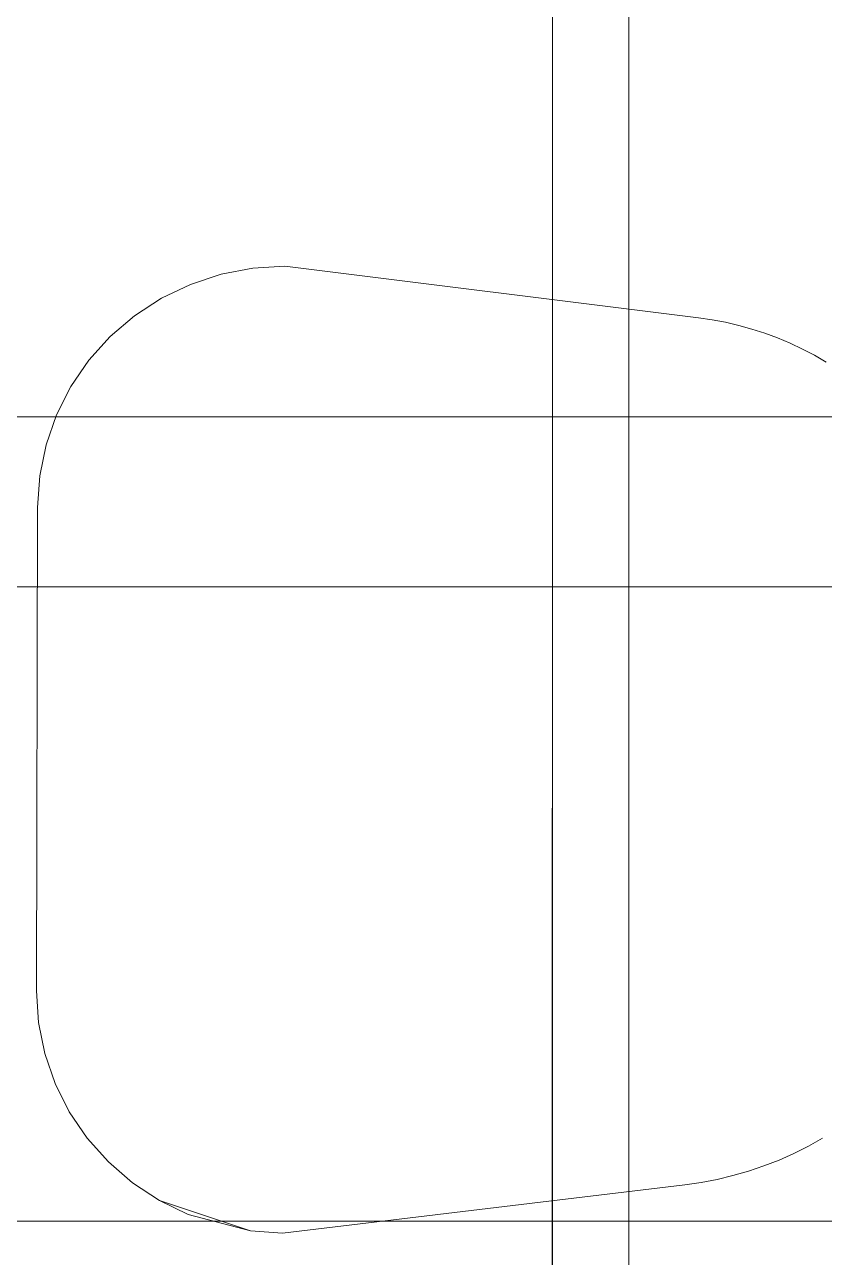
# Model space of a CAD drawing. Extents: x -566 to 72611, y -487 to 32334.
# Drawn here: x 133.65 to 146.07, y 104.58 to 123.73 of the extents above; entities that cross this region are included whole.
import ezdxf

# ---------------------------------------------------------------- set-up
doc = ezdxf.new("R2010")
doc.units = 0
doc.header["$LTSCALE"] = 0.5
doc.header["$MEASUREMENT"] = 0
doc.layers.add('ceilling', color=141, linetype='CONTINUOUS', lineweight=18)
doc.layers.add('floor', color=7, linetype='CONTINUOUS', lineweight=5, true_color=0xcfcfcf)
doc.layers.add('layout', color=7, linetype='CONTINUOUS', lineweight=5, true_color=0xcfcfcf)

msp = doc.modelspace()

# ---------------------------------------------------------------- hatches: boundary and pattern name
at = {"layer": 'floor'}
h = msp.add_hatch(dxfattribs=at)
h.set_pattern_fill('ANSI37', color=256, scale=100, angle=45)
h.set_pattern_definition([(90, (243.028, 267.632), (-12.5, 9e-16), []), (180, (243.028, 267.632), (-9e-16, -12.5), [])])
h.paths.add_polyline_path([(253.46925, 349.5), (154.11744, 349.5), (154.11744, 348.5), (101.14781, 348.5), (101.14781, 349.5), (0, 349.5), (0, 344.5), (36, 344.5, -0.33835703), (0, 308.66941), (0, 308.5), (0, 173.75), (253.46925, 173.75)])
h.paths.add_polyline_path([(36, 344.5), (0, 344.5), (0, 308.66941, 0.33835703)], flags=17)
h.paths.add_polyline_path([(253.46925, 173.75), (0, 173.75), (0, 173.74997), (0, 169.75), (253.46925, 169.75)])
h.paths.add_polyline_path([(253.46925, 169.75), (0, 169.75), (0, 149.21137), (36, 149.21137, -0.33835703), (0, 113.38078), (0, 113.21137), (0, 29.94998), (0, -5), (253.46925, -5)])
h.paths.add_polyline_path([(36, 149.21137), (0, 149.21137), (0, 113.38078, 0.33835703)], flags=17)
h.paths.add_polyline_path([(575.25, 169.75), (510, 169.75), (474.75, 169.75), (327.5, 169.75), (285.46925, 169.75), (285.46925, 165.75), (253.46925, 165.75), (253.46925, -5), (263.99725, -5), (263.99725, 95.99051), (287, 95.99051), (287, 97.5), (292, 97.5), (292, -5), (341.25, -5), (341.25, 13.02988), (341.25012, 15.02988), (346.24839, 15.02988, 0.36108524), (374.08728, 41.24999), (346.25012, 41.24999), (346.25012, 42.99999), (341.25, 42.99999), (341.25, 44.99999), (341.25, 97.5), (357.75, 97.5), (405.75, 97.5), (575.25, 97.5)])

# ---------------------------------------------------------------- linework, layer by layer
at = {"layer": 'ceilling'}
msp.add_line((0, 115), (575.25, 115), dxfattribs=at)
msp.add_line((0, 115), (575.25, 115), dxfattribs=at)
at = {"layer": 'layout'}
for points in [[(141.84828, 126.93407, 69.70786), (141.84645, 96.19363, 69.72025), (141.84828, 96.19356, 69.70786)], [(136.70251, 119.85439, 58.93004), (136.70251, 119.85439, 58.93004), (136.70251, 119.85439, 60.05685), (137.1943, 119.94913, 58.93004)], [(137.1943, 119.94913, 60.05685), (137.1943, 119.94913, 60.05685), (137.1943, 119.94913, 58.93004), (136.70251, 119.85439, 60.05685)], [(137.1943, 119.94913, 58.93004), (137.1943, 119.94913, 58.93004), (137.1943, 119.94913, 60.05685), (137.69438, 119.98008, 58.93004)], [(137.69438, 119.98008, 60.05685), (137.69438, 119.98008, 60.05685), (137.69438, 119.98008, 58.93004), (137.1943, 119.94913, 60.05685)], [(137.69438, 119.98008, 58.93004), (137.69438, 119.98008, 58.93004), (137.69438, 119.98008, 60.05685), (144.11783, 119.17777, 58.93004)], [(144.11783, 119.17777, 60.05685), (144.11783, 119.17777, 60.05685), (144.11783, 119.17777, 58.93004), (137.69438, 119.98008, 60.05685)], [(136.22765, 119.69759, 58.93004), (136.22765, 119.69759, 58.93004), (136.22765, 119.69759, 60.05685), (136.70251, 119.85439, 58.93004)], [(136.70251, 119.85439, 60.05685), (136.70251, 119.85439, 60.05685), (136.70251, 119.85439, 58.93004), (136.22765, 119.69759, 60.05685)], [(135.77769, 119.48134, 58.93004), (135.77769, 119.48134, 58.93004), (135.77769, 119.48134, 60.05685), (136.22765, 119.69759, 58.93004)], [(136.22765, 119.69759, 60.05685), (136.22765, 119.69759, 60.05685), (136.22765, 119.69759, 58.93004), (135.77769, 119.48134, 60.05685)], [(135.36031, 119.2093, 58.93004), (135.36031, 119.2093, 58.93004), (135.36031, 119.2093, 60.05685), (135.77769, 119.48134, 58.93004)], [(135.77769, 119.48134, 60.05685), (135.77769, 119.48134, 60.05685), (135.77769, 119.48134, 58.93004), (135.36031, 119.2093, 60.05685)], [(134.98285, 118.88626, 58.93004), (134.98285, 118.88626, 58.93004), (134.98285, 118.88626, 60.05685), (135.36031, 119.2093, 58.93004)], [(135.36031, 119.2093, 60.05685), (135.36031, 119.2093, 60.05685), (135.36031, 119.2093, 58.93004), (134.98285, 118.88626, 60.05685)], [(144.11783, 119.17777, 58.93004), (144.11783, 119.17777, 58.93004), (144.11783, 119.17777, 60.05685), (144.32723, 119.14714, 58.93004)], [(144.32723, 119.14714, 60.05685), (144.32723, 119.14714, 60.05685), (144.32723, 119.14714, 58.93004), (144.11783, 119.17777, 60.05685)], [(144.32723, 119.14714, 58.93004), (144.32723, 119.14714, 58.93004), (144.32723, 119.14714, 60.05685), (144.53515, 119.10777, 58.93004)], [(144.53515, 119.10777, 60.05685), (144.53515, 119.10777, 60.05685), (144.53515, 119.10777, 58.93004), (144.32723, 119.14714, 60.05685)], [(144.53515, 119.10777, 58.93004), (144.53515, 119.10777, 58.93004), (144.53515, 119.10777, 60.05685), (144.74109, 119.05969, 58.93004)], [(144.74109, 119.05969, 60.05685), (144.74109, 119.05969, 60.05685), (144.74109, 119.05969, 58.93004), (144.53515, 119.10777, 60.05685)], [(144.74109, 119.05969, 58.93004), (144.74109, 119.05969, 58.93004), (144.74109, 119.05969, 60.05685), (144.94482, 119.003, 58.93004)], [(144.94482, 119.003, 60.05685), (144.94482, 119.003, 60.05685), (144.94482, 119.003, 58.93004), (144.74109, 119.05969, 60.05685)], [(144.94482, 119.003, 58.93004), (144.94482, 119.003, 58.93004), (144.94482, 119.003, 60.05685), (145.14584, 118.93784, 58.93004)], [(145.14584, 118.93784, 60.05685), (145.14584, 118.93784, 60.05685), (145.14584, 118.93784, 58.93004), (144.94482, 119.003, 60.05685)], [(134.98285, 118.88626, 58.93004), (134.98285, 118.88626, 58.93004), (134.65155, 118.51764, 58.93004), (134.98285, 118.88626, 60.05685)], [(134.65155, 118.51764, 60.05685), (134.65155, 118.51764, 60.05685), (134.98285, 118.88626, 60.05685), (134.65155, 118.51764, 58.93004)], [(145.14584, 118.93784, 58.93004), (145.14584, 118.93784, 58.93004), (145.14584, 118.93784, 60.05685), (145.34379, 118.86426, 58.93004)], [(145.34379, 118.86426, 60.05685), (145.34379, 118.86426, 60.05685), (145.34379, 118.86426, 58.93004), (145.14584, 118.93784, 60.05685)], [(145.34379, 118.86426, 58.93004), (145.34379, 118.86426, 58.93004), (145.34379, 118.86426, 60.05685), (145.53842, 118.78251, 58.93004)], [(145.53842, 118.78251, 60.05685), (145.53842, 118.78251, 60.05685), (145.53842, 118.78251, 58.93004), (145.34379, 118.86426, 60.05685)], [(145.53842, 118.78251, 58.93004), (145.53842, 118.78251, 58.93004), (145.53842, 118.78251, 60.05685), (145.72926, 118.69259, 58.93004)], [(145.72926, 118.69259, 60.05685), (145.72926, 118.69259, 60.05685), (145.72926, 118.69259, 58.93004), (145.53842, 118.78251, 60.05685)], [(145.72926, 118.69259, 58.93004), (145.72926, 118.69259, 58.93004), (145.72926, 118.69259, 60.05685), (145.91592, 118.59481, 58.93004)], [(145.91592, 118.59481, 60.05685), (145.91592, 118.59481, 60.05685), (145.91592, 118.59481, 58.93004), (145.72926, 118.69259, 60.05685)], [(145.91592, 118.59481, 58.93004), (145.91592, 118.59481, 58.93004), (145.91592, 118.59481, 60.05685), (146.09829, 118.48922, 58.93004)], [(146.09829, 118.48922, 60.05685), (146.09829, 118.48922, 60.05685), (146.09829, 118.48922, 58.93004), (145.91592, 118.59481, 60.05685)], [(134.65155, 118.51764, 58.93004), (134.65155, 118.51764, 58.93004), (134.37216, 118.10978, 58.93004), (134.65155, 118.51764, 60.05685)], [(134.37216, 118.10978, 60.05685), (134.37216, 118.10978, 60.05685), (134.65155, 118.51764, 60.05685), (134.37216, 118.10978, 58.93004)], [(134.37216, 118.10978, 58.93004), (134.37216, 118.10978, 58.93004), (134.14946, 117.66962, 58.93004), (134.37216, 118.10978, 60.05685)], [(134.14946, 117.66962, 60.05685), (134.14946, 117.66962, 60.05685), (134.37216, 118.10978, 60.05685), (134.14946, 117.66962, 58.93004)], [(134.14946, 117.66962, 58.93004), (134.14946, 117.66962, 58.93004), (133.98725, 117.20479, 58.93004), (134.14946, 117.66962, 60.05685)], [(133.98725, 117.20479, 60.05685), (133.98725, 117.20479, 60.05685), (134.14946, 117.66962, 60.05685), (133.98725, 117.20479, 58.93004)], [(133.98725, 117.20479, 58.93004), (133.98725, 117.20479, 58.93004), (133.88848, 116.72314, 58.93004), (133.98725, 117.20479, 60.05685)], [(133.88848, 116.72314, 60.05685), (133.88848, 116.72314, 60.05685), (133.98725, 117.20479, 60.05685), (133.88848, 116.72314, 58.93004)], [(133.88848, 116.72314, 58.93004), (133.88848, 116.72314, 58.93004), (133.85451, 116.23292, 58.93004), (133.88848, 116.72314, 60.05685)], [(133.85451, 116.23292, 60.05685), (133.85451, 116.23292, 60.05685), (133.88848, 116.72314, 60.05685), (133.85451, 116.23292, 58.93004)], [(133.85451, 116.23292, 58.93004), (133.85451, 116.23292, 58.93004), (133.83709, 108.72083, 58.93004), (133.85451, 116.23292, 60.05685)], [(133.83709, 108.72083, 60.05685), (133.83709, 108.72083, 60.05685), (133.85451, 116.23292, 60.05685), (133.83709, 108.72083, 58.93004)], [(133.83709, 108.72083, 58.93004), (133.83709, 108.72083, 58.93004), (133.86879, 108.23049, 58.93004), (133.83709, 108.72083, 60.05685)], [(133.86879, 108.23049, 60.05685), (133.86879, 108.23049, 60.05685), (133.83709, 108.72083, 60.05685), (133.86879, 108.23049, 58.93004)], [(133.86879, 108.23049, 58.93004), (133.86879, 108.23049, 58.93004), (133.96533, 107.74839, 58.93004), (133.86879, 108.23049, 60.05685)], [(133.96533, 107.74839, 60.05685), (133.96533, 107.74839, 60.05685), (133.86879, 108.23049, 60.05685), (133.96533, 107.74839, 58.93004)], [(133.96533, 107.74839, 58.93004), (133.96533, 107.74839, 58.93004), (134.12539, 107.28278, 58.93004), (133.96533, 107.74839, 60.05685)], [(134.12539, 107.28278, 60.05685), (134.12539, 107.28278, 60.05685), (133.96533, 107.74839, 60.05685), (134.12539, 107.28278, 58.93004)], [(134.12539, 107.28278, 58.93004), (134.12539, 107.28278, 58.93004), (134.34605, 106.84162, 58.93004), (134.12539, 107.28278, 60.05685)], [(134.34605, 106.84162, 60.05685), (134.34605, 106.84162, 60.05685), (134.12539, 107.28278, 60.05685), (134.34605, 106.84162, 58.93004)], [(134.34605, 106.84162, 58.93004), (134.34605, 106.84162, 58.93004), (134.62354, 106.43244, 58.93004), (134.34605, 106.84162, 60.05685)], [(134.62354, 106.43244, 60.05685), (134.62354, 106.43244, 60.05685), (134.34605, 106.84162, 60.05685), (134.62354, 106.43244, 58.93004)], [(134.62354, 106.43244, 58.93004), (134.62354, 106.43244, 58.93004), (134.95313, 106.06229, 58.93004), (134.62354, 106.43244, 60.05685)], [(134.95313, 106.06229, 60.05685), (134.95313, 106.06229, 60.05685), (134.62354, 106.43244, 60.05685), (134.95313, 106.06229, 58.93004)], [(145.59763, 106.19421, 60.05685), (145.59763, 106.19421, 60.05685), (145.59763, 106.19421, 58.93004), (145.82286, 106.30724, 60.05685)], [(145.82286, 106.30724, 58.93004), (145.82286, 106.30724, 58.93004), (145.82286, 106.30724, 60.05685), (145.59763, 106.19421, 58.93004)], [(145.82286, 106.30724, 60.05685), (145.82286, 106.30724, 60.05685), (145.82286, 106.30724, 58.93004), (146.04251, 106.43051, 60.05685)], [(146.04251, 106.43051, 58.93004), (146.04251, 106.43051, 58.93004), (146.04251, 106.43051, 60.05685), (145.82286, 106.30724, 58.93004)], [(145.36729, 106.09162, 60.05685), (145.36729, 106.09162, 60.05685), (145.36729, 106.09162, 58.93004), (145.59763, 106.19421, 60.05685)], [(145.59763, 106.19421, 58.93004), (145.59763, 106.19421, 58.93004), (145.59763, 106.19421, 60.05685), (145.36729, 106.09162, 58.93004)], [(134.95313, 106.06229, 60.05685), (134.95313, 106.06229, 60.05685), (134.95313, 106.06229, 58.93004), (135.32908, 105.73747, 60.05685)], [(135.32908, 105.73747, 58.93004), (135.32908, 105.73747, 58.93004), (135.32908, 105.73747, 60.05685), (134.95313, 106.06229, 58.93004)], [(144.65017, 105.84871, 60.05685), (144.65017, 105.84871, 60.05685), (144.65017, 105.84871, 58.93004), (144.89301, 105.91868, 60.05685)], [(144.89301, 105.91868, 58.93004), (144.89301, 105.91868, 58.93004), (144.89301, 105.91868, 60.05685), (144.65017, 105.84871, 58.93004)], [(144.89301, 105.91868, 60.05685), (144.89301, 105.91868, 60.05685), (144.89301, 105.91868, 58.93004), (145.13221, 105.9997, 60.05685)], [(145.13221, 105.9997, 58.93004), (145.13221, 105.9997, 58.93004), (145.13221, 105.9997, 60.05685), (144.89301, 105.91868, 58.93004)], [(145.36729, 106.09162, 58.93004), (145.36729, 106.09162, 58.93004), (145.36729, 106.09162, 60.05685), (145.13221, 105.9997, 58.93004)], [(145.36729, 106.09162, 60.05685), (145.36729, 106.09162, 60.05685), (145.13221, 105.9997, 58.93004), (145.13221, 105.9997, 60.05685)], [(135.32908, 105.73747, 60.05685), (135.32908, 105.73747, 60.05685), (135.32908, 105.73747, 58.93004), (135.7452, 105.46356, 60.05685)], [(135.7452, 105.46356, 58.93004), (135.7452, 105.46356, 58.93004), (135.7452, 105.46356, 60.05685), (135.32908, 105.73747, 58.93004)], [(143.90545, 105.70664, 60.05685), (143.90545, 105.70664, 60.05685), (143.90545, 105.70664, 58.93004), (144.1559, 105.74259, 60.05685)], [(144.1559, 105.74259, 58.93004), (144.1559, 105.74259, 58.93004), (144.1559, 105.74259, 60.05685), (143.90545, 105.70664, 58.93004)], [(144.1559, 105.74259, 60.05685), (144.1559, 105.74259, 60.05685), (144.1559, 105.74259, 58.93004), (144.4043, 105.78999, 60.05685)], [(144.4043, 105.78999, 58.93004), (144.4043, 105.78999, 58.93004), (144.4043, 105.78999, 60.05685), (144.1559, 105.74259, 58.93004)], [(144.4043, 105.78999, 60.05685), (144.4043, 105.78999, 60.05685), (144.4043, 105.78999, 58.93004), (144.65017, 105.84871, 60.05685)], [(144.65017, 105.84871, 58.93004), (144.65017, 105.84871, 58.93004), (144.65017, 105.84871, 60.05685), (144.4043, 105.78999, 58.93004)], [(137.65955, 104.95589, 60.05685), (137.65955, 104.95589, 60.05685), (137.65955, 104.95589, 58.93004), (143.90545, 105.70664, 60.05685)], [(143.90545, 105.70664, 58.93004), (143.90545, 105.70664, 58.93004), (143.90545, 105.70664, 60.05685), (137.65955, 104.95589, 58.93004)], [(135.7452, 105.46356, 60.05685), (135.7452, 105.46356, 60.05685), (135.7452, 105.46356, 58.93004), (136.19416, 105.2452, 60.05685)], [(137.15963, 104.98918, 58.93004), (137.15963, 104.98918, 58.93004), (136.19416, 105.2452, 60.05685), (135.7452, 105.46356, 58.93004)], [(137.15963, 104.98918, 60.05685), (137.15963, 104.98918, 60.05685), (137.15963, 104.98918, 58.93004), (137.65955, 104.95589, 60.05685)], [(137.65955, 104.95589, 58.93004), (137.65955, 104.95589, 58.93004), (137.65955, 104.95589, 60.05685), (137.15963, 104.98918, 58.93004)]]:
    msp.add_3dface(points, dxfattribs=at)

doc.saveas('drawing.dxf')
